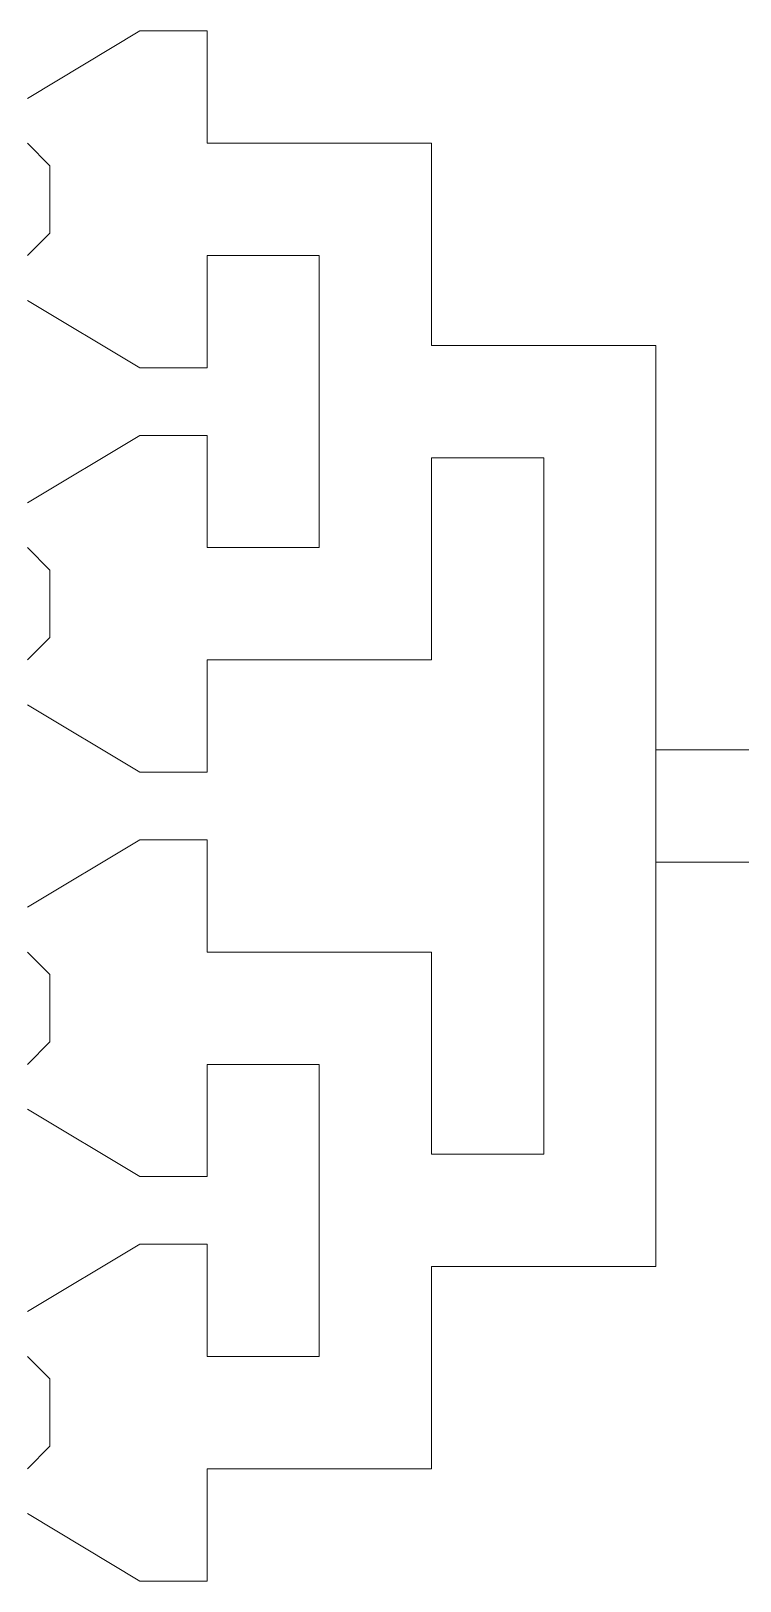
# Model space of a CAD drawing. Extents: x 1000 to 49000, y 2919 to 77300.
# Drawn here: x 35172 to 35487, y 37500 to 38190 of the extents above; entities that cross this region are included whole.
import ezdxf

# ---------------------------------------------------------------- set-up
doc = ezdxf.new("R2010")
doc.units = 13
doc.layers.add('Outer', color=1, linetype='Continuous', lineweight=0, true_color=0xff0000)

msp = doc.modelspace()

# ---------------------------------------------------------------- linework, layer by layer
at = {"layer": 'Outer'}
for points in [[(35170, 37530), (35220, 37500), (35250, 37500), (35250, 37550), (35350, 37550), (35350, 37640), (35450, 37640), (35450, 37820), (35450, 37870), (35450, 38050), (35350, 38050), (35350, 38140), (35250, 38140), (35250, 38190), (35220, 38190), (35170, 38160)], [(35170, 38140), (35180, 38130), (35180, 38100), (35170, 38090)], [(35170, 38070), (35220, 38040), (35250, 38040), (35250, 38090), (35300, 38090), (35300, 37960), (35250, 37960), (35250, 38010), (35220, 38010), (35170, 37980)], [(35170, 37890), (35220, 37860), (35250, 37860), (35250, 37910), (35350, 37910), (35350, 38000), (35400, 38000), (35400, 37690), (35350, 37690), (35350, 37780), (35250, 37780), (35250, 37830), (35220, 37830), (35170, 37800)], [(35170, 37960), (35180, 37950), (35180, 37920), (35170, 37910)], [(35450, 37820), (35450, 37870), (35500, 37870)], [(35550, 37820), (35450, 37820)], [(35170, 37780), (35180, 37770), (35180, 37740), (35170, 37730)], [(35170, 37710), (35220, 37680), (35250, 37680), (35250, 37730), (35300, 37730), (35300, 37600), (35250, 37600), (35250, 37650), (35220, 37650), (35170, 37620)], [(35170, 37600), (35180, 37590), (35180, 37560), (35170, 37550)]]:
    msp.add_lwpolyline(points, dxfattribs=at)

doc.saveas('drawing.dxf')
